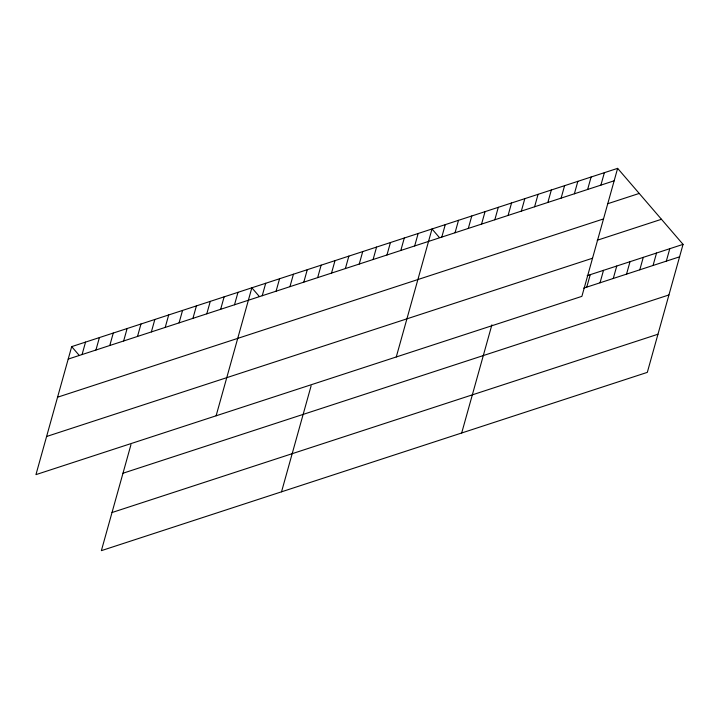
<?xml version="1.0" encoding="UTF-8"?>
<svg xmlns="http://www.w3.org/2000/svg" width="719" height="719" viewBox="0 0 719 719"><rect width="100%" height="100%" fill="white"/><g stroke="black" fill="none" stroke-linecap="round" stroke-linejoin="round"><path stroke-width="1.08" d="M71.684 346.63L35.95 474.63L581.887 296.354L617.63 168.354L71.684 346.63L78.883 354.988M82.074 354.557L85.543 342.1M95.933 350.027L99.402 337.579M109.791 345.506L113.26 333.05M123.65 340.977L127.119 328.529M137.509 336.456L140.978 323.999M151.367 331.926L154.837 319.479M130.975 444.63L101.37 550.646L647.316 372.37L683.05 244.37L617.63 168.354M165.217 327.397L168.695 314.949M179.076 322.876L182.554 310.428M192.935 318.346L196.413 305.899M206.793 313.826L210.272 301.378M220.652 309.296L224.13 296.848M234.511 304.775L237.989 292.327M216.113 415.798L251.848 287.798L259.047 296.156M262.228 295.725L265.706 283.268M276.087 291.195L279.565 278.747M289.946 286.674L293.424 274.218M303.804 282.145L307.283 269.697M317.663 277.624L321.141 265.167M331.522 273.094L335 260.646M281.533 491.814L311.129 385.797M345.381 268.564L348.859 256.117M359.239 264.044L362.718 251.596M373.098 259.514L376.576 247.066M386.957 254.993L390.435 242.546M400.816 250.464L404.294 238.016M414.674 245.943L418.152 233.495M396.268 356.966L432.011 228.966L439.201 237.324M441.79 237.081L445.268 224.634M455.046 232.758L458.524 220.302M468.312 228.426L471.781 215.979M481.568 224.094L485.046 211.647M494.825 219.771L498.303 207.315M508.081 215.439L511.56 202.992M521.338 211.107L524.816 198.66M461.688 432.982L491.886 324.844M534.603 206.775L538.073 194.328M547.86 202.452L551.338 189.996M561.117 198.12L564.595 185.673M574.373 193.788L577.851 181.341M587.639 189.457L591.108 177.009M600.895 185.134L604.373 172.677M586.767 287.124L590.236 274.676M600.023 282.801L603.502 270.344M613.28 278.469L616.758 266.021M626.537 274.137L630.015 261.689M639.802 269.805L643.271 257.357M653.059 265.482L656.537 253.025M666.315 261.15L669.793 248.702M68.215 359.078L614.152 180.802M607.6 203.765L639.218 193.438M57.565 397.212L603.502 218.936M597.21 240.263L661.462 219.286M46.6 436.496L592.537 258.22M587.18 275.674L683.05 244.37M583.702 288.121L679.572 256.818M122.985 473.228L668.931 294.952M112.02 512.521L657.957 334.236"/></g></svg>
